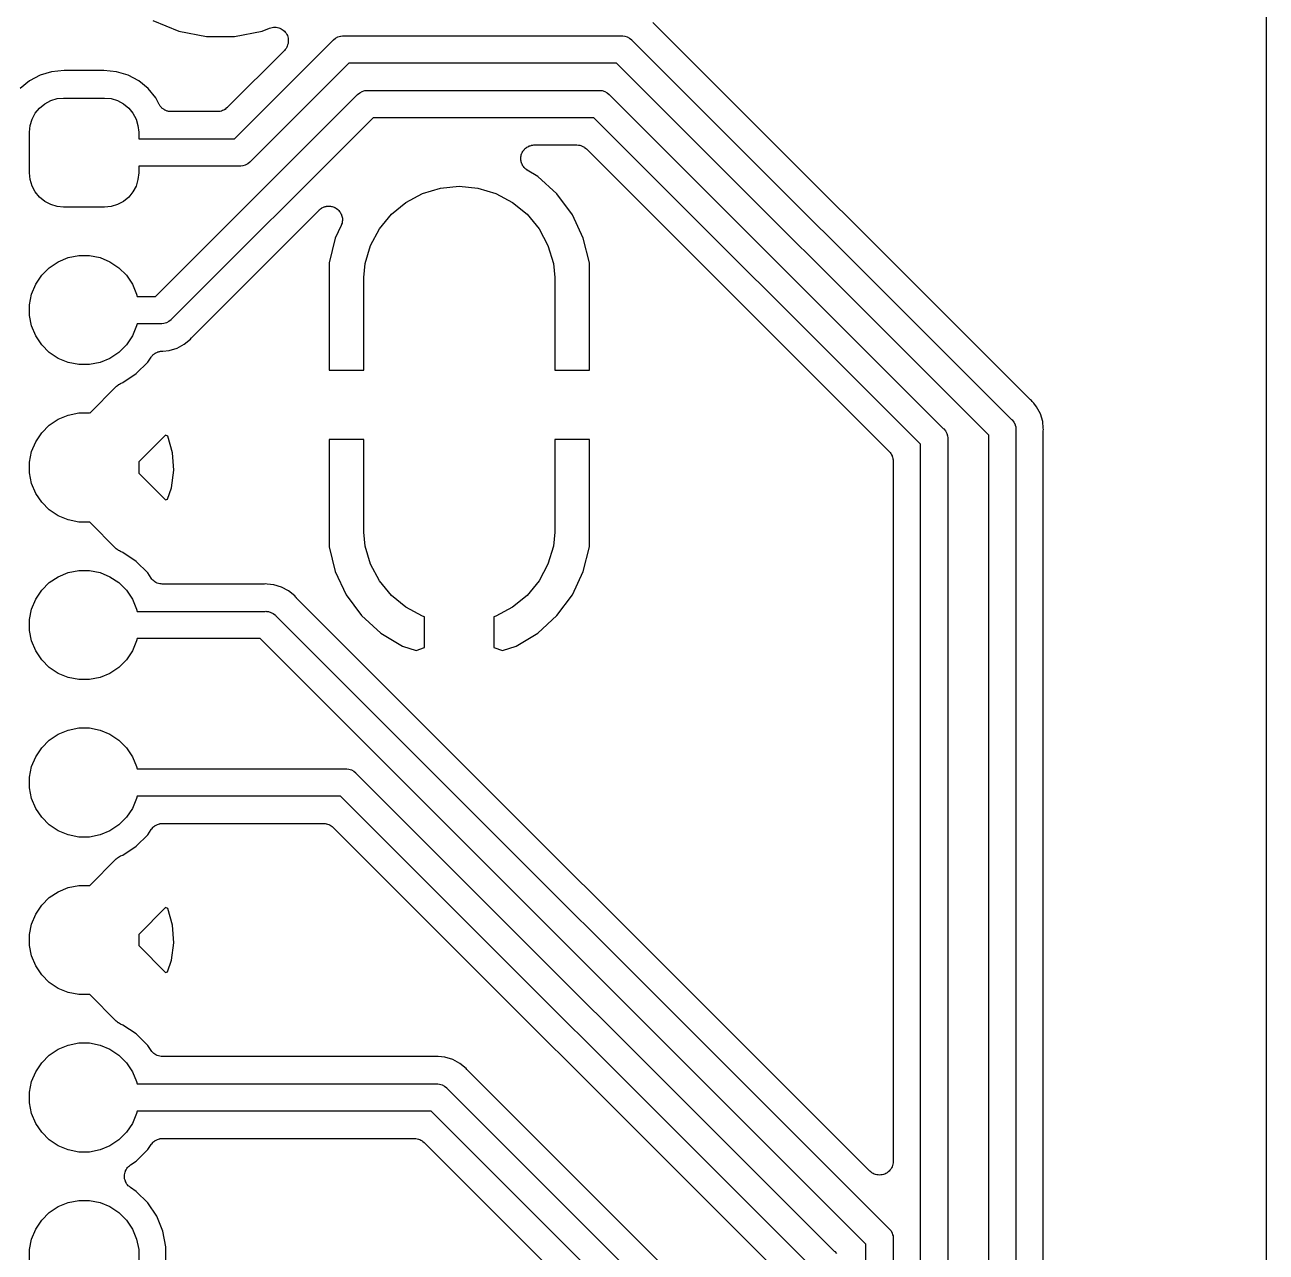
# Model space of a CAD drawing. Extents: x 49 to 143, y -158 to -38.
# Drawn here: x 133.8 to 142.9, y -55.05 to -46.05 of the extents above; entities that cross this region are included whole.
import ezdxf

# ---------------------------------------------------------------- set-up
doc = ezdxf.new("R2010")
doc.units = 0
doc.layers.add('BLACK', color=7, linetype='CONTINUOUS')

msp = doc.modelspace()

# ---------------------------------------------------------------- linework, layer by layer
at = {"layer": 'BLACK', "linetype": 'CONTINUOUS'}
for p, q in [((142.904, -38.2115), (142.904, -147.211)), ((134.742, -46.0205), (134.933, -46.0996)), ((141.168, -48.796), (138.408, -46.0362)), ((134.933, -46.0996), (135.136, -46.14)), ((135.342, -46.14), (135.545, -46.0996)), ((135.545, -46.0996), (135.598, -46.0779)), ((135.598, -46.0779), (135.599, -46.0775)), ((135.599, -46.0774), (135.608, -46.0748)), ((135.599, -46.0775), (135.599, -46.0774)), ((135.599, -46.0774), (135.599, -46.0774)), ((135.599, -46.0775), (135.599, -46.0775)), ((135.608, -46.0748), (135.618, -46.072)), ((135.618, -46.072), (135.628, -46.0711)), ((135.618, -46.072), (135.618, -46.072)), ((135.618, -46.072), (135.618, -46.072)), ((135.628, -46.0711), (135.637, -46.0703)), ((135.637, -46.0703), (135.637, -46.0703)), ((135.637, -46.0703), (135.637, -46.0703)), ((135.637, -46.0703), (135.647, -46.0714)), ((135.647, -46.0714), (135.656, -46.0724)), ((135.656, -46.0724), (135.657, -46.0724)), ((135.657, -46.0724), (135.657, -46.0725)), ((135.657, -46.0725), (135.666, -46.0754)), ((135.666, -46.0754), (135.675, -46.0783)), ((135.675, -46.0783), (135.675, -46.0783)), ((135.675, -46.0783), (135.675, -46.0783)), ((135.675, -46.0783), (135.683, -46.0828)), ((135.683, -46.0828), (135.692, -46.0876)), ((135.692, -46.0876), (135.692, -46.0877)), ((135.692, -46.0877), (135.692, -46.0877)), ((135.692, -46.0877), (135.699, -46.0936)), ((135.699, -46.0936), (135.707, -46.1001)), ((135.707, -46.1001), (135.707, -46.1002)), ((135.707, -46.1002), (135.707, -46.1002)), ((135.707, -46.1002), (135.713, -46.1077)), ((135.713, -46.1077), (135.719, -46.1153)), ((135.719, -46.1153), (135.72, -46.1153)), ((135.72, -46.1153), (135.72, -46.1154)), ((135.72, -46.1154), (135.724, -46.1244)), ((135.724, -46.1244), (135.729, -46.1325)), ((135.729, -46.1325), (135.729, -46.1326)), ((135.729, -46.1326), (135.729, -46.1327)), ((135.729, -46.1327), (135.732, -46.1424)), ((136.122, -46.1355), (136.133, -46.1344)), ((136.133, -46.1344), (136.138, -46.1339)), ((136.133, -46.1344), (136.133, -46.1344)), ((136.138, -46.1339), (136.143, -46.1344)), ((136.143, -46.1344), (138.177, -46.1344)), ((138.177, -46.1344), (138.182, -46.1339)), ((138.182, -46.1339), (138.187, -46.1344)), ((138.187, -46.1344), (138.187, -46.1344)), ((138.187, -46.1344), (138.202, -46.1358)), ((135.136, -46.14), (135.342, -46.14)), ((135.341, -46.89), (136.063, -46.1671)), ((135.724, -46.2173), (135.719, -46.2259)), ((135.728, -46.2089), (135.724, -46.2173)), ((135.731, -46.1996), (135.728, -46.2087)), ((135.728, -46.2087), (135.728, -46.2088)), ((135.728, -46.2088), (135.728, -46.2089)), ((135.734, -46.1902), (135.731, -46.1996)), ((135.732, -46.1424), (135.734, -46.1512)), ((135.734, -46.1512), (135.734, -46.1513)), ((135.734, -46.1513), (135.734, -46.1514)), ((135.734, -46.1514), (135.735, -46.1615)), ((135.735, -46.1809), (135.734, -46.1901)), ((135.734, -46.1901), (135.734, -46.1902)), ((135.734, -46.1902), (135.734, -46.1902)), ((135.735, -46.1615), (135.736, -46.1707)), ((135.736, -46.1708), (135.735, -46.1809)), ((135.736, -46.1707), (135.736, -46.1707)), ((135.736, -46.1707), (135.736, -46.1708)), ((136.063, -46.1671), (136.067, -46.1633)), ((136.067, -46.1633), (136.082, -46.1508)), ((136.082, -46.1508), (136.099, -46.1416)), ((136.099, -46.1416), (136.109, -46.1385)), ((136.109, -46.1385), (136.118, -46.1358)), ((136.118, -46.1358), (136.122, -46.1355)), ((138.202, -46.1358), (138.221, -46.1416)), ((138.221, -46.1416), (138.238, -46.1508)), ((138.238, -46.1508), (138.253, -46.1633)), ((138.253, -46.1633), (138.257, -46.1672)), ((138.257, -46.1672), (141.037, -48.9478)), ((135.707, -46.241), (135.287, -46.6607)), ((135.713, -46.2334), (135.707, -46.241)), ((135.719, -46.2261), (135.713, -46.2334)), ((135.719, -46.2259), (135.719, -46.226)), ((135.719, -46.226), (135.719, -46.2261)), ((134.001, -46.3977), (133.917, -46.4234)), ((134.094, -46.3885), (134.001, -46.3977)), ((134.384, -46.3885), (134.094, -46.3885)), ((134.477, -46.3977), (134.384, -46.3885)), ((134.561, -46.4234), (134.477, -46.3977)), ((136.179, -46.3344), (135.456, -47.0572)), ((138.141, -46.3344), (136.179, -46.3344)), ((140.87, -49.0634), (138.141, -46.3344)), ((133.839, -46.4651), (133.77, -46.5212)), ((133.917, -46.4234), (133.839, -46.4651)), ((134.639, -46.4651), (134.561, -46.4234)), ((134.708, -46.5212), (134.639, -46.4651)), ((134.764, -46.5896), (134.708, -46.5212)), ((134.763, -48.045), (136.241, -46.5672)), ((136.241, -46.5672), (136.244, -46.5633)), ((136.244, -46.5633), (136.259, -46.5509)), ((136.259, -46.5509), (136.277, -46.5416)), ((136.277, -46.5416), (136.29, -46.5376)), ((136.29, -46.5376), (136.296, -46.5358)), ((136.296, -46.5358), (136.298, -46.5356)), ((136.298, -46.5356), (136.31, -46.5344)), ((136.31, -46.5344), (136.315, -46.5339)), ((136.31, -46.5344), (136.31, -46.5344)), ((136.315, -46.5339), (136.32, -46.5344)), ((136.32, -46.5344), (138.012, -46.5344)), ((138.012, -46.5344), (138.017, -46.5339)), ((138.017, -46.5339), (138.022, -46.5344)), ((138.022, -46.5344), (138.022, -46.5344)), ((138.022, -46.5344), (138.036, -46.5358)), ((138.036, -46.5358), (138.055, -46.5416)), ((138.055, -46.5416), (138.073, -46.5509)), ((138.073, -46.5509), (138.088, -46.5633)), ((138.088, -46.5633), (138.091, -46.5672)), ((138.091, -46.5672), (140.537, -49.0135)), ((133.881, -46.7013), (133.912, -46.6633)), ((133.912, -46.6633), (133.95, -46.6322)), ((133.95, -46.6322), (133.994, -46.6091)), ((133.994, -46.6091), (134.041, -46.5948)), ((134.041, -46.5948), (134.089, -46.59)), ((134.089, -46.59), (134.389, -46.59)), ((134.389, -46.59), (134.437, -46.5948)), ((134.437, -46.5948), (134.484, -46.6091)), ((134.484, -46.6091), (134.528, -46.6322)), ((134.528, -46.6322), (134.566, -46.6633)), ((134.566, -46.6633), (134.597, -46.7013)), ((134.789, -46.6371), (134.764, -46.5896)), ((134.792, -46.6408), (134.789, -46.6371)), ((134.794, -46.6448), (134.792, -46.6408)), ((134.797, -46.6489), (134.794, -46.6448)), ((134.8, -46.6534), (134.797, -46.6489)), ((134.803, -46.6565), (134.8, -46.6534)), ((134.806, -46.66), (134.803, -46.6565)), ((134.81, -46.6634), (134.806, -46.66)), ((134.814, -46.6672), (134.81, -46.6634)), ((134.818, -46.6697), (134.814, -46.6672)), ((134.821, -46.6725), (134.818, -46.6697)), ((134.826, -46.6751), (134.821, -46.6725)), ((134.83, -46.6781), (134.826, -46.6751)), ((134.834, -46.6798), (134.83, -46.6781)), ((134.838, -46.6819), (134.834, -46.6798)), ((135.263, -46.6781), (135.254, -46.6825)), ((135.271, -46.6739), (135.263, -46.6781)), ((135.272, -46.6733), (135.271, -46.6735)), ((135.271, -46.6735), (135.271, -46.6739)), ((135.279, -46.6675), (135.272, -46.6733)), ((135.286, -46.6617), (135.279, -46.6675)), ((135.287, -46.661), (135.286, -46.6617)), ((135.287, -46.6607), (135.287, -46.6609)), ((135.287, -46.6609), (135.287, -46.661)), ((135.287, -46.661), (135.287, -46.661)), ((133.844, -46.7915), (133.858, -46.7446)), ((133.858, -46.7446), (133.881, -46.7013)), ((134.597, -46.7013), (134.62, -46.7446)), ((134.62, -46.7446), (134.634, -46.7915)), ((134.843, -46.6835), (134.838, -46.6819)), ((134.848, -46.6856), (134.843, -46.6835)), ((134.852, -46.6865), (134.848, -46.6856)), ((134.857, -46.6878), (134.852, -46.6865)), ((134.862, -46.6884), (134.857, -46.6878)), ((134.867, -46.6895), (134.862, -46.6884)), ((134.872, -46.6895), (134.867, -46.6895)), ((134.876, -46.69), (134.872, -46.6895)), ((134.877, -46.69), (134.876, -46.69)), ((135.216, -46.69), (134.877, -46.69)), ((136.357, -46.7344), (134.879, -48.2122)), ((135.226, -46.6891), (135.216, -46.69)), ((135.235, -46.6883), (135.226, -46.6891)), ((135.236, -46.6881), (135.235, -46.6881)), ((135.235, -46.6881), (135.235, -46.6883)), ((135.245, -46.6854), (135.236, -46.6881)), ((135.253, -46.6828), (135.245, -46.6854)), ((135.254, -46.6826), (135.253, -46.6828)), ((135.254, -46.6825), (135.254, -46.6826)), ((137.975, -46.7344), (136.357, -46.7344)), ((140.37, -49.1291), (137.975, -46.7344)), ((133.839, -46.8404), (133.844, -46.7915)), ((133.839, -47.1396), (133.839, -46.8404)), ((134.634, -46.7915), (134.639, -46.8404)), ((134.639, -46.8404), (134.639, -46.89)), ((134.639, -46.89), (135.341, -46.89)), ((137.481, -46.9536), (137.483, -46.9525)), ((137.483, -46.9525), (137.485, -46.9511)), ((137.485, -46.9511), (137.491, -46.9476)), ((137.491, -46.9476), (137.498, -46.9437)), ((137.498, -46.9437), (137.5, -46.943)), ((137.5, -46.943), (137.502, -46.9419)), ((137.502, -46.9419), (137.509, -46.9398)), ((137.509, -46.9398), (137.516, -46.9373)), ((137.516, -46.9373), (137.518, -46.9369)), ((137.518, -46.9369), (137.521, -46.9363)), ((137.521, -46.9363), (137.528, -46.9356)), ((137.528, -46.9356), (137.536, -46.9345)), ((137.536, -46.9345), (137.538, -46.9346)), ((137.538, -46.9346), (137.54, -46.9344)), ((137.54, -46.9344), (137.851, -46.9344)), ((137.851, -46.9344), (137.851, -46.9344)), ((137.851, -46.9344), (137.851, -46.9344)), ((137.851, -46.9344), (137.852, -46.9344)), ((137.851, -46.9344), (137.851, -46.9344)), ((137.852, -46.9344), (137.862, -46.9354)), ((137.862, -46.9354), (137.871, -46.9364)), ((137.871, -46.9364), (137.871, -46.9365)), ((137.871, -46.9365), (137.872, -46.9366)), ((137.872, -46.9366), (137.881, -46.9394)), ((137.881, -46.9394), (137.889, -46.9421)), ((137.889, -46.9421), (137.89, -46.9423)), ((137.89, -46.9423), (137.89, -46.9425)), ((137.89, -46.9425), (137.899, -46.9469)), ((137.899, -46.9469), (137.907, -46.9513)), ((137.907, -46.9513), (137.907, -46.9516)), ((137.907, -46.9516), (137.908, -46.9519)), ((137.908, -46.9519), (137.915, -46.9578)), ((137.44, -47.0337), (137.441, -47.0262)), ((137.44, -47.0359), (137.44, -47.0337)), ((137.44, -47.0381), (137.44, -47.0359)), ((137.441, -47.0456), (137.44, -47.0381)), ((137.441, -47.0187), (137.442, -47.0165)), ((137.441, -47.0262), (137.441, -47.0187)), ((137.442, -47.0143), (137.444, -47.0071)), ((137.442, -47.0165), (137.442, -47.0143)), ((137.444, -47.0071), (137.446, -46.9998)), ((137.446, -46.9998), (137.447, -46.9978)), ((137.447, -46.9978), (137.448, -46.9956)), ((137.448, -46.9956), (137.451, -46.989)), ((137.451, -46.989), (137.455, -46.9822)), ((137.455, -46.9822), (137.456, -46.9804)), ((137.456, -46.9804), (137.457, -46.9785)), ((137.457, -46.9785), (137.462, -46.9727)), ((137.462, -46.9727), (137.467, -46.9666)), ((137.467, -46.9666), (137.468, -46.9652)), ((137.468, -46.9652), (137.47, -46.9634)), ((137.47, -46.9634), (137.475, -46.9587)), ((137.475, -46.9587), (137.481, -46.9536)), ((137.915, -46.9578), (137.922, -46.9637)), ((137.922, -46.9637), (140.141, -49.1827)), ((135.377, -47.09), (134.639, -47.09)), ((134.639, -47.09), (134.639, -47.1396)), ((135.382, -47.0905), (135.377, -47.09)), ((135.387, -47.09), (135.382, -47.0905)), ((135.402, -47.0886), (135.387, -47.09)), ((135.387, -47.09), (135.387, -47.09)), ((135.42, -47.0828), (135.402, -47.0886)), ((135.438, -47.0735), (135.42, -47.0828)), ((135.453, -47.0611), (135.438, -47.0735)), ((135.456, -47.0572), (135.453, -47.0611)), ((137.442, -47.0531), (137.441, -47.0456)), ((137.442, -47.0553), (137.442, -47.0531)), ((137.443, -47.0575), (137.442, -47.0553)), ((137.445, -47.0646), (137.443, -47.0575)), ((137.447, -47.0719), (137.445, -47.0646)), ((137.448, -47.0738), (137.447, -47.0719)), ((137.449, -47.0759), (137.448, -47.0738)), ((137.453, -47.0825), (137.449, -47.0759)), ((137.456, -47.0892), (137.453, -47.0825)), ((137.458, -47.0909), (137.456, -47.0892)), ((137.459, -47.0928), (137.458, -47.0909)), ((137.464, -47.0985), (137.459, -47.0928)), ((137.469, -47.1044), (137.464, -47.0985)), ((137.47, -47.1058), (137.469, -47.1044)), ((137.472, -47.1075), (137.47, -47.1058)), ((137.478, -47.1121), (137.472, -47.1075)), ((137.484, -47.1169), (137.478, -47.1121)), ((137.485, -47.118), (137.484, -47.1169)), ((137.487, -47.1193), (137.485, -47.118)), ((137.488, -47.1201), (137.487, -47.1193)), ((137.565, -47.1664), (137.488, -47.1201)), ((133.844, -47.1885), (133.839, -47.1396)), ((133.858, -47.2354), (133.844, -47.1885)), ((134.634, -47.1885), (134.62, -47.2354)), ((134.639, -47.1396), (134.634, -47.1885)), ((137.705, -47.2937), (137.565, -47.1664)), ((133.881, -47.2787), (133.858, -47.2354)), ((133.912, -47.3167), (133.881, -47.2787)), ((133.95, -47.3478), (133.912, -47.3167)), ((134.566, -47.3167), (134.528, -47.3478)), ((134.597, -47.2787), (134.566, -47.3167)), ((134.62, -47.2354), (134.597, -47.2787)), ((136.598, -47.3552), (136.72, -47.2902)), ((136.72, -47.2902), (136.852, -47.2501)), ((136.852, -47.2501), (136.989, -47.2366)), ((136.989, -47.2366), (137.126, -47.2501)), ((137.126, -47.2501), (137.258, -47.2902)), ((137.258, -47.2902), (137.38, -47.3552)), ((137.818, -47.4458), (137.705, -47.2937)), ((133.994, -47.3709), (133.95, -47.3478)), ((134.041, -47.3852), (133.994, -47.3709)), ((134.089, -47.39), (134.041, -47.3852)), ((134.389, -47.39), (134.089, -47.39)), ((134.437, -47.3852), (134.389, -47.39)), ((134.484, -47.3709), (134.437, -47.3852)), ((134.528, -47.3478), (134.484, -47.3709)), ((135.965, -47.4097), (135.966, -47.408)), ((135.966, -47.408), (135.972, -47.4036)), ((135.972, -47.4036), (135.978, -47.3989)), ((135.978, -47.3989), (135.98, -47.3979)), ((135.98, -47.3979), (135.982, -47.3965)), ((135.982, -47.3965), (135.989, -47.3934)), ((135.989, -47.3934), (135.995, -47.3899)), ((135.995, -47.3899), (135.998, -47.3893)), ((135.998, -47.3893), (136, -47.3884)), ((136, -47.3884), (136.007, -47.3866)), ((136.007, -47.3866), (136.014, -47.3845)), ((136.014, -47.3845), (136.016, -47.3843)), ((136.016, -47.3843), (136.019, -47.3838)), ((136.019, -47.3838), (136.026, -47.3834)), ((136.026, -47.3834), (136.034, -47.3828)), ((136.034, -47.3828), (136.036, -47.383)), ((136.036, -47.383), (136.038, -47.3829)), ((136.038, -47.3829), (136.046, -47.3841)), ((136.046, -47.3841), (136.053, -47.3849)), ((136.053, -47.3849), (136.055, -47.3856)), ((136.055, -47.3856), (136.057, -47.3859)), ((136.057, -47.3859), (136.064, -47.3885)), ((136.064, -47.3885), (136.072, -47.3907)), ((136.072, -47.3907), (136.074, -47.3918)), ((136.074, -47.3918), (136.076, -47.3926)), ((136.076, -47.3926), (136.082, -47.3965)), ((136.082, -47.3965), (136.089, -47.4001)), ((136.089, -47.4001), (136.091, -47.4015)), ((136.091, -47.4015), (136.092, -47.4027)), ((136.092, -47.4027), (136.098, -47.4078)), ((136.098, -47.4078), (136.104, -47.4126)), ((136.492, -47.4426), (136.598, -47.3552)), ((137.38, -47.3552), (137.486, -47.4426)), ((135.031, -48.3432), (135.962, -47.4121)), ((135.962, -47.4121), (135.963, -47.4111)), ((135.963, -47.4111), (135.965, -47.4097)), ((136.104, -47.4126), (136.105, -47.4143)), ((136.105, -47.4143), (136.107, -47.4159)), ((136.107, -47.4159), (136.111, -47.4219)), ((136.111, -47.4219), (136.116, -47.4277)), ((136.116, -47.4277), (136.117, -47.4297)), ((136.117, -47.4297), (136.118, -47.4316)), ((136.118, -47.4316), (136.122, -47.4383)), ((136.122, -47.4383), (136.125, -47.445)), ((136.125, -47.445), (136.126, -47.4472)), ((136.126, -47.4472), (136.127, -47.4492)), ((136.127, -47.4492), (136.129, -47.4565)), ((136.129, -47.4565), (136.131, -47.4637)), ((136.131, -47.4637), (136.131, -47.466)), ((136.131, -47.466), (136.132, -47.4682)), ((136.132, -47.4877), (136.131, -47.4951)), ((136.131, -47.4951), (136.131, -47.5026)), ((136.132, -47.4682), (136.132, -47.4757)), ((136.132, -47.4757), (136.133, -47.4831)), ((136.133, -47.4831), (136.132, -47.4854)), ((136.132, -47.4854), (136.132, -47.4877)), ((136.404, -47.5492), (136.492, -47.4426)), ((137.486, -47.4426), (137.574, -47.5492)), ((137.898, -47.617), (137.818, -47.4458)), ((136.123, -47.5253), (136.08, -47.617)), ((136.124, -47.5232), (136.123, -47.5253)), ((136.125, -47.5212), (136.124, -47.5232)), ((136.127, -47.514), (136.125, -47.5212)), ((136.13, -47.507), (136.127, -47.514)), ((136.131, -47.5026), (136.13, -47.5047)), ((136.13, -47.5047), (136.13, -47.507)), ((136.339, -47.6708), (136.404, -47.5492)), ((137.574, -47.5492), (137.639, -47.6708)), ((136.08, -47.617), (136.035, -47.7982)), ((136.299, -47.8028), (136.339, -47.6708)), ((137.639, -47.6708), (137.679, -47.8028)), ((137.943, -47.7982), (137.898, -47.617)), ((134.05, -47.7905), (134.122, -47.7604)), ((134.122, -47.7604), (134.2, -47.745)), ((134.2, -47.745), (134.278, -47.745)), ((134.278, -47.745), (134.356, -47.7604)), ((134.356, -47.7604), (134.428, -47.7905)), ((133.928, -47.89), (133.984, -47.8343)), ((133.984, -47.8343), (134.05, -47.7905)), ((134.428, -47.7905), (134.494, -47.8343)), ((134.494, -47.8343), (134.55, -47.89)), ((136.035, -47.7982), (136.035, -48.586)), ((136.289, -47.9056), (136.299, -47.8028)), ((137.679, -47.8028), (137.689, -47.9056)), ((137.943, -48.586), (137.943, -47.7982)), ((133.885, -47.9555), (133.928, -47.89)), ((134.55, -47.89), (134.593, -47.9555)), ((136.289, -48.586), (136.289, -47.9056)), ((137.689, -47.9056), (137.689, -48.586)), ((133.839, -48.1056), (133.854, -48.0283)), ((133.854, -48.0283), (133.885, -47.9555)), ((134.593, -47.9555), (134.624, -48.0283)), ((134.624, -48.0283), (134.627, -48.045)), ((134.627, -48.045), (134.763, -48.045)), ((133.839, -48.1844), (133.839, -48.1056)), ((133.854, -48.2617), (133.839, -48.1844)), ((134.876, -48.2161), (134.861, -48.2285)), ((134.879, -48.2122), (134.876, -48.2161)), ((133.885, -48.3345), (133.854, -48.2617)), ((134.624, -48.2617), (134.593, -48.3345)), ((134.627, -48.245), (134.624, -48.2617)), ((134.8, -48.245), (134.627, -48.245)), ((134.805, -48.2455), (134.8, -48.245)), ((134.81, -48.245), (134.805, -48.2455)), ((134.824, -48.2436), (134.81, -48.245)), ((134.81, -48.245), (134.81, -48.245)), ((134.843, -48.2378), (134.824, -48.2436)), ((134.861, -48.2285), (134.843, -48.2378)), ((133.928, -48.4), (133.885, -48.3345)), ((133.984, -48.4557), (133.928, -48.4)), ((134.55, -48.4), (134.494, -48.4557)), ((134.593, -48.3345), (134.55, -48.4)), ((134.92, -48.4235), (134.972, -48.3956)), ((134.972, -48.3956), (135.018, -48.3582)), ((135.018, -48.3582), (135.024, -48.3505)), ((135.024, -48.3505), (135.025, -48.3494)), ((135.025, -48.3494), (135.028, -48.3465)), ((135.028, -48.3465), (135.031, -48.3432)), ((134.05, -48.4995), (133.984, -48.4557)), ((134.122, -48.5296), (134.05, -48.4995)), ((134.428, -48.4995), (134.356, -48.5296)), ((134.494, -48.4557), (134.428, -48.4995)), ((134.705, -48.5275), (134.73, -48.4906)), ((134.73, -48.4894), (134.733, -48.4861)), ((134.73, -48.4906), (134.73, -48.4894)), ((134.733, -48.4861), (134.736, -48.4824)), ((134.736, -48.4824), (134.74, -48.4786)), ((134.74, -48.4786), (134.743, -48.4745)), ((134.743, -48.4745), (134.747, -48.4718)), ((134.747, -48.4718), (134.75, -48.4687)), ((134.75, -48.4687), (134.754, -48.4657)), ((134.754, -48.4657), (134.758, -48.4623)), ((134.758, -48.4623), (134.762, -48.4603)), ((134.762, -48.4603), (134.766, -48.4579)), ((134.766, -48.4579), (134.771, -48.4558)), ((134.771, -48.4558), (134.776, -48.4533)), ((134.776, -48.4533), (134.78, -48.4521)), ((134.78, -48.4521), (134.784, -48.4504)), ((134.784, -48.4504), (134.789, -48.4494)), ((134.789, -48.4494), (134.794, -48.4479)), ((134.794, -48.4479), (134.799, -48.4475)), ((134.799, -48.4475), (134.803, -48.4466)), ((134.803, -48.4466), (134.815, -48.4455)), ((134.815, -48.4455), (134.863, -48.4407)), ((134.815, -48.4455), (134.815, -48.4455)), ((134.863, -48.4407), (134.92, -48.4235)), ((134.2, -48.545), (134.122, -48.5296)), ((134.278, -48.545), (134.2, -48.545)), ((134.356, -48.5296), (134.278, -48.545)), ((134.621, -48.6111), (134.705, -48.5275)), ((136.035, -48.586), (136.289, -48.586)), ((137.689, -48.586), (137.943, -48.586)), ((134.507, -48.6833), (134.523, -48.6767)), ((134.523, -48.6767), (134.621, -48.6111)), ((134.28, -48.9002), (134.475, -48.705)), ((134.475, -48.7049), (134.476, -48.704)), ((134.475, -48.705), (134.475, -48.7049)), ((134.475, -48.7049), (134.475, -48.7049)), ((134.475, -48.7049), (134.475, -48.7049)), ((134.476, -48.704), (134.483, -48.6984)), ((134.483, -48.6984), (134.49, -48.6925)), ((134.49, -48.6925), (134.491, -48.6922)), ((134.491, -48.6919), (134.499, -48.6876)), ((134.491, -48.6922), (134.491, -48.6919)), ((134.499, -48.6876), (134.507, -48.6833)), ((141.171, -48.7987), (141.168, -48.796)), ((141.174, -48.8017), (141.171, -48.7987)), ((141.176, -48.8026), (141.174, -48.8017)), ((141.183, -48.8088), (141.176, -48.8026)), ((141.189, -48.8165), (141.183, -48.8088)), ((141.2, -48.8288), (141.189, -48.8165)), ((141.189, -48.8165), (141.189, -48.8165)), ((141.221, -48.8545), (141.2, -48.8288)), ((141.2, -48.8288), (141.2, -48.8288)), ((141.249, -48.9066), (141.221, -48.8545)), ((133.984, -48.9893), (134.05, -48.9455)), ((134.05, -48.9455), (134.122, -48.9154)), ((134.122, -48.9154), (134.2, -48.9)), ((134.2, -48.9), (134.278, -48.9)), ((134.278, -48.9), (134.28, -48.9002)), ((141.037, -48.9478), (141.041, -48.9509)), ((141.041, -48.9509), (141.054, -48.9662)), ((141.266, -48.9632), (141.249, -48.9066)), ((133.885, -49.1105), (133.928, -49.045)), ((133.928, -49.045), (133.984, -48.9893)), ((140.537, -49.0135), (140.541, -49.0166)), ((140.541, -49.0166), (140.554, -49.0319)), ((140.554, -49.0319), (140.561, -49.0451)), ((140.561, -49.0451), (140.563, -49.0492)), ((141.054, -48.9662), (141.063, -48.9835)), ((141.063, -48.9835), (141.065, -48.9893)), ((141.065, -48.9893), (141.069, -49.0024)), ((141.069, -49.0024), (141.069, -49.0041)), ((141.069, -49.0041), (141.07, -49.0171)), ((141.07, -49.0171), (141.07, -49.0171)), ((141.07, -49.0171), (141.07, -49.022)), ((141.07, -49.022), (141.07, -49.0269)), ((141.07, -49.0269), (141.07, -116.438)), ((141.27, -49.0122), (141.266, -48.9632)), ((141.271, -49.022), (141.27, -49.0122)), ((141.27, -49.0122), (141.27, -49.0122)), ((141.27, -49.0318), (141.271, -49.022)), ((141.27, -49.036), (141.27, -49.0318)), ((141.27, -49.0402), (141.27, -49.036)), ((141.27, -49.0416), (141.27, -49.0402)), ((141.27, -116.31), (141.27, -49.0416)), ((133.854, -49.1833), (133.885, -49.1105)), ((134.835, -49.0627), (134.639, -49.2594)), ((134.854, -49.0689), (134.835, -49.0627)), ((134.887, -49.1918), (134.854, -49.0689)), ((136.035, -49.094), (136.035, -49.8818)), ((136.289, -49.094), (136.035, -49.094)), ((136.289, -49.7744), (136.289, -49.094)), ((137.689, -49.094), (137.689, -49.7744)), ((137.943, -49.094), (137.689, -49.094)), ((137.943, -49.8818), (137.943, -49.094)), ((140.37, -118.494), (140.37, -49.1291)), ((140.563, -49.0492), (140.568, -49.0677)), ((140.568, -49.0677), (140.569, -49.0681)), ((140.569, -49.0681), (140.57, -49.0828)), ((140.57, -49.0828), (140.57, -49.0828)), ((140.57, -49.0828), (140.57, -49.0877)), ((140.57, -49.0877), (140.57, -49.0926)), ((140.57, -49.0926), (140.57, -118.458)), ((140.87, -116.438), (140.87, -49.0634)), ((133.839, -49.2606), (133.854, -49.1833)), ((134.896, -49.3203), (134.887, -49.1918)), ((140.141, -49.1827), (140.141, -49.1829)), ((140.141, -49.1829), (140.141, -49.1829)), ((140.141, -49.1829), (140.141, -49.1829)), ((140.141, -49.1829), (140.142, -49.1837)), ((140.142, -49.1837), (140.147, -49.1909)), ((140.147, -49.1909), (140.153, -49.198)), ((140.153, -49.198), (140.154, -49.1985)), ((140.154, -49.1985), (140.154, -49.1989)), ((140.154, -49.1989), (140.158, -49.2071)), ((140.158, -49.2071), (140.162, -49.2153)), ((140.162, -49.2153), (140.163, -49.2158)), ((140.163, -49.2158), (140.163, -49.2162)), ((140.163, -49.2162), (140.165, -49.2251)), ((140.165, -49.2251), (140.168, -49.234)), ((133.839, -49.3394), (133.839, -49.2606)), ((134.639, -49.2594), (134.639, -49.2606)), ((134.639, -49.2606), (134.639, -49.3394)), ((140.168, -49.234), (140.168, -49.2345)), ((140.168, -49.2345), (140.168, -49.235)), ((140.168, -49.235), (140.169, -49.2441)), ((140.169, -49.2441), (140.17, -49.2534)), ((140.17, -49.2534), (140.17, -54.3889)), ((133.854, -49.4167), (133.839, -49.3394)), ((134.639, -49.3394), (134.639, -49.3406)), ((134.639, -49.3406), (134.835, -49.5373)), ((134.879, -49.4481), (134.896, -49.3203)), ((133.885, -49.4895), (133.854, -49.4167)), ((133.928, -49.555), (133.885, -49.4895)), ((134.851, -49.5322), (134.879, -49.4481)), ((133.984, -49.6107), (133.928, -49.555)), ((134.835, -49.5373), (134.851, -49.5322)), ((134.05, -49.6545), (133.984, -49.6107)), ((134.122, -49.6846), (134.05, -49.6545)), ((134.2, -49.7), (134.122, -49.6846)), ((134.278, -49.7), (134.2, -49.7)), ((134.28, -49.6998), (134.278, -49.7)), ((134.475, -49.895), (134.28, -49.6998)), ((136.299, -49.8772), (136.289, -49.7744)), ((137.689, -49.7744), (137.679, -49.8772)), ((134.482, -49.9008), (134.475, -49.895)), ((134.489, -49.9067), (134.482, -49.9008)), ((134.489, -49.907), (134.489, -49.9067)), ((134.49, -49.9074), (134.489, -49.907)), ((134.498, -49.9117), (134.49, -49.9074)), ((134.506, -49.9161), (134.498, -49.9117)), ((134.507, -49.9166), (134.506, -49.9161)), ((134.507, -49.9167), (134.507, -49.9166)), ((134.507, -49.9166), (134.507, -49.9166)), ((134.507, -49.9166), (134.507, -49.9166)), ((134.523, -49.9233), (134.507, -49.9167)), ((134.621, -49.9889), (134.523, -49.9233)), ((136.035, -49.8818), (136.08, -50.063)), ((136.339, -50.0092), (136.299, -49.8772)), ((137.679, -49.8772), (137.639, -50.0092)), ((137.898, -50.063), (137.943, -49.8818)), ((134.705, -50.0725), (134.621, -49.9889)), ((136.404, -50.1308), (136.339, -50.0092)), ((137.639, -50.0092), (137.574, -50.1308)), ((133.984, -50.1443), (134.05, -50.1005)), ((134.05, -50.1005), (134.122, -50.0704)), ((134.122, -50.0704), (134.2, -50.055)), ((134.2, -50.055), (134.278, -50.055)), ((134.278, -50.055), (134.356, -50.0704)), ((134.356, -50.0704), (134.428, -50.1005)), ((134.428, -50.1005), (134.494, -50.1443)), ((134.73, -50.1106), (134.705, -50.0725)), ((134.736, -50.1178), (134.73, -50.1106)), ((134.742, -50.125), (134.736, -50.1178)), ((134.743, -50.1253), (134.742, -50.125)), ((134.743, -50.1256), (134.743, -50.1253)), ((134.75, -50.1316), (134.743, -50.1256)), ((134.757, -50.1375), (134.75, -50.1316)), ((134.758, -50.1377), (134.757, -50.1375)), ((134.758, -50.138), (134.758, -50.1377)), ((134.766, -50.1424), (134.758, -50.138)), ((136.08, -50.063), (136.16, -50.2342)), ((136.492, -50.2374), (136.404, -50.1308)), ((137.574, -50.1308), (137.486, -50.2374)), ((137.818, -50.2342), (137.898, -50.063)), ((133.885, -50.2655), (133.928, -50.2)), ((133.928, -50.2), (133.984, -50.1443)), ((134.494, -50.1443), (134.55, -50.2)), ((134.55, -50.2), (134.593, -50.2655)), ((134.774, -50.1469), (134.766, -50.1424)), ((134.775, -50.1471), (134.774, -50.1469)), ((134.775, -50.1473), (134.775, -50.1471)), ((134.784, -50.15), (134.775, -50.1473)), ((134.793, -50.1528), (134.784, -50.15)), ((134.793, -50.1529), (134.793, -50.1528)), ((134.794, -50.153), (134.793, -50.1529)), ((134.803, -50.1539), (134.794, -50.153)), ((134.812, -50.155), (134.803, -50.1539)), ((134.813, -50.155), (134.812, -50.155)), ((134.814, -50.155), (134.813, -50.155)), ((134.813, -50.155), (134.813, -50.155)), ((134.813, -50.155), (134.813, -50.155)), ((135.551, -50.155), (134.814, -50.155)), ((135.555, -50.1546), (135.551, -50.155)), ((135.559, -50.1546), (135.555, -50.1546)), ((135.561, -50.1545), (135.559, -50.1546)), ((135.57, -50.1535), (135.561, -50.1545)), ((135.58, -50.1545), (135.57, -50.1535)), ((135.629, -50.1593), (135.58, -50.1545)), ((135.58, -50.1545), (135.58, -50.1545)), ((135.686, -50.1765), (135.629, -50.1593)), ((135.738, -50.2044), (135.686, -50.1765)), ((135.784, -50.2418), (135.738, -50.2044)), ((133.854, -50.3383), (133.885, -50.2655)), ((134.593, -50.2655), (134.624, -50.3383)), ((135.79, -50.2495), (135.784, -50.2418)), ((135.793, -50.2525), (135.79, -50.2495)), ((135.795, -50.2558), (135.793, -50.2525)), ((135.796, -50.2568), (135.795, -50.2558)), ((139.999, -54.4596), (135.796, -50.2568)), ((136.16, -50.2342), (136.273, -50.3863)), ((136.598, -50.3248), (136.492, -50.2374)), ((137.486, -50.2374), (137.38, -50.3248)), ((137.705, -50.3863), (137.818, -50.2342)), ((133.839, -50.4156), (133.854, -50.3383)), ((134.624, -50.3383), (134.627, -50.355)), ((134.627, -50.355), (135.566, -50.355)), ((135.566, -50.355), (135.57, -50.3545)), ((135.57, -50.3545), (135.575, -50.355)), ((135.575, -50.355), (135.575, -50.355)), ((135.575, -50.355), (135.59, -50.3564)), ((135.59, -50.3564), (135.609, -50.3622)), ((135.609, -50.3622), (135.626, -50.3715)), ((135.626, -50.3715), (135.641, -50.3839)), ((135.641, -50.3839), (135.645, -50.3878)), ((135.645, -50.3878), (140.137, -54.8804)), ((136.273, -50.3863), (136.413, -50.5136)), ((136.72, -50.3898), (136.598, -50.3248)), ((136.735, -50.3944), (136.72, -50.3898)), ((136.735, -50.6206), (136.735, -50.3944)), ((137.258, -50.3898), (137.243, -50.3944)), ((137.243, -50.3944), (137.243, -50.6206)), ((137.38, -50.3248), (137.258, -50.3898)), ((137.565, -50.5136), (137.705, -50.3863)), ((133.839, -50.4944), (133.839, -50.4156)), ((133.854, -50.5717), (133.839, -50.4944)), ((133.885, -50.6445), (133.854, -50.5717)), ((134.624, -50.5717), (134.593, -50.6445)), ((134.627, -50.555), (134.624, -50.5717)), ((135.529, -50.555), (134.627, -50.555)), ((139.97, -54.996), (135.529, -50.555)), ((136.413, -50.5136), (136.573, -50.61)), ((137.405, -50.61), (137.565, -50.5136)), ((133.928, -50.71), (133.885, -50.6445)), ((134.593, -50.6445), (134.55, -50.71)), ((136.573, -50.61), (136.673, -50.6409)), ((136.673, -50.6409), (136.735, -50.6206)), ((137.243, -50.6206), (137.305, -50.6409)), ((137.305, -50.6409), (137.405, -50.61)), ((133.984, -50.7657), (133.928, -50.71)), ((134.05, -50.8095), (133.984, -50.7657)), ((134.494, -50.7657), (134.428, -50.8095)), ((134.55, -50.71), (134.494, -50.7657)), ((134.122, -50.8396), (134.05, -50.8095)), ((134.2, -50.855), (134.122, -50.8396)), ((134.278, -50.855), (134.2, -50.855)), ((134.356, -50.8396), (134.278, -50.855)), ((134.428, -50.8095), (134.356, -50.8396)), ((134.05, -51.2555), (134.122, -51.2254)), ((134.122, -51.2254), (134.2, -51.21)), ((134.2, -51.21), (134.278, -51.21)), ((134.278, -51.21), (134.356, -51.2254)), ((134.356, -51.2254), (134.428, -51.2555)), ((133.928, -51.355), (133.984, -51.2993)), ((133.984, -51.2993), (134.05, -51.2555)), ((134.428, -51.2555), (134.494, -51.2993)), ((134.494, -51.2993), (134.55, -51.355)), ((133.885, -51.4205), (133.928, -51.355)), ((134.55, -51.355), (134.593, -51.4205)), ((133.839, -51.5706), (133.854, -51.4933)), ((133.854, -51.4933), (133.885, -51.4205)), ((134.593, -51.4205), (134.624, -51.4933)), ((134.624, -51.4933), (134.627, -51.51)), ((133.839, -51.6494), (133.839, -51.5706)), ((134.627, -51.51), (136.155, -51.51)), ((136.155, -51.51), (136.16, -51.5095)), ((136.16, -51.5095), (136.165, -51.51)), ((136.165, -51.51), (136.165, -51.51)), ((136.165, -51.51), (136.179, -51.5114)), ((136.179, -51.5114), (136.198, -51.5172)), ((136.198, -51.5172), (136.216, -51.5265)), ((136.216, -51.5265), (136.231, -51.5389)), ((136.231, -51.5389), (136.234, -51.5428)), ((136.234, -51.5428), (139.737, -55.0461)), ((133.854, -51.7267), (133.839, -51.6494)), ((133.885, -51.7995), (133.854, -51.7267)), ((134.624, -51.7267), (134.593, -51.7995)), ((134.627, -51.71), (134.624, -51.7267)), ((136.118, -51.71), (134.627, -51.71)), ((139.57, -55.1617), (136.118, -51.71)), ((133.928, -51.865), (133.885, -51.7995)), ((133.984, -51.9207), (133.928, -51.865)), ((134.55, -51.865), (134.494, -51.9207)), ((134.593, -51.7995), (134.55, -51.865)), ((134.05, -51.9645), (133.984, -51.9207)), ((134.494, -51.9207), (134.428, -51.9645)), ((134.705, -51.9925), (134.73, -51.9544)), ((134.73, -51.9544), (134.731, -51.9541)), ((134.731, -51.9533), (134.737, -51.9462)), ((134.731, -51.9541), (134.731, -51.9533)), ((134.731, -51.9541), (134.731, -51.9541)), ((134.731, -51.9541), (134.731, -51.9541)), ((134.737, -51.9462), (134.743, -51.939)), ((134.743, -51.939), (134.744, -51.9387)), ((134.744, -51.9384), (134.751, -51.9325)), ((134.744, -51.9387), (134.744, -51.9384)), ((134.751, -51.9325), (134.758, -51.9267)), ((134.758, -51.9267), (134.759, -51.9265)), ((134.759, -51.9262), (134.767, -51.9219)), ((134.759, -51.9265), (134.759, -51.9262)), ((134.767, -51.9219), (134.776, -51.9175)), ((134.776, -51.9172), (134.785, -51.9146)), ((134.776, -51.9174), (134.776, -51.9172)), ((134.776, -51.9175), (134.776, -51.9174)), ((134.785, -51.9146), (134.794, -51.9119)), ((134.794, -51.9119), (134.795, -51.9119)), ((134.795, -51.9117), (134.804, -51.9109)), ((134.795, -51.9119), (134.795, -51.9117)), ((134.804, -51.9109), (134.814, -51.91)), ((134.814, -51.91), (135.994, -51.91)), ((135.994, -51.91), (135.994, -51.91)), ((135.994, -51.91), (135.994, -51.91)), ((135.994, -51.91), (135.995, -51.91)), ((135.994, -51.91), (135.994, -51.91)), ((135.995, -51.91), (136.005, -51.911)), ((136.005, -51.911), (136.014, -51.912)), ((136.014, -51.912), (136.014, -51.9121)), ((136.014, -51.9121), (136.015, -51.9122)), ((136.015, -51.9122), (136.024, -51.915)), ((136.024, -51.915), (136.032, -51.9177)), ((136.032, -51.9177), (136.033, -51.9179)), ((136.033, -51.9179), (136.033, -51.9181)), ((136.033, -51.9181), (136.042, -51.9225)), ((136.042, -51.9225), (136.05, -51.9269)), ((136.05, -51.9269), (136.05, -51.9272)), ((136.05, -51.9272), (136.051, -51.9275)), ((136.051, -51.9275), (136.058, -51.9334)), ((136.058, -51.9334), (136.065, -51.9393)), ((136.065, -51.9393), (139.341, -55.2153)), ((134.122, -51.9946), (134.05, -51.9645)), ((134.2, -52.01), (134.122, -51.9946)), ((134.278, -52.01), (134.2, -52.01)), ((134.356, -51.9946), (134.278, -52.01)), ((134.428, -51.9645), (134.356, -51.9946)), ((134.621, -52.0761), (134.705, -51.9925)), ((134.523, -52.1417), (134.621, -52.0761)), ((134.28, -52.3652), (134.475, -52.17)), ((134.475, -52.1699), (134.476, -52.169)), ((134.475, -52.17), (134.475, -52.1699)), ((134.475, -52.1699), (134.475, -52.1699)), ((134.475, -52.1699), (134.475, -52.1699)), ((134.476, -52.169), (134.483, -52.1634)), ((134.483, -52.1634), (134.49, -52.1575)), ((134.49, -52.1575), (134.491, -52.1572)), ((134.491, -52.1569), (134.499, -52.1526)), ((134.491, -52.1572), (134.491, -52.1569)), ((134.499, -52.1526), (134.507, -52.1483)), ((134.507, -52.1483), (134.523, -52.1417)), ((133.984, -52.4543), (134.05, -52.4105)), ((134.05, -52.4105), (134.122, -52.3804)), ((134.122, -52.3804), (134.2, -52.365)), ((134.2, -52.365), (134.278, -52.365)), ((134.278, -52.365), (134.28, -52.3652)), ((133.928, -52.51), (133.984, -52.4543)), ((133.854, -52.6483), (133.885, -52.5755)), ((133.885, -52.5755), (133.928, -52.51)), ((134.835, -52.5277), (134.639, -52.7244)), ((134.854, -52.5339), (134.835, -52.5277)), ((134.887, -52.6568), (134.854, -52.5339)), ((133.839, -52.7256), (133.854, -52.6483)), ((134.896, -52.7853), (134.887, -52.6568)), ((133.839, -52.8044), (133.839, -52.7256)), ((134.639, -52.7244), (134.639, -52.7256)), ((134.639, -52.7256), (134.639, -52.8044)), ((133.854, -52.8817), (133.839, -52.8044)), ((134.639, -52.8044), (134.639, -52.8056)), ((134.639, -52.8056), (134.835, -53.0023)), ((134.879, -52.9131), (134.896, -52.7853)), ((133.885, -52.9545), (133.854, -52.8817)), ((133.928, -53.02), (133.885, -52.9545)), ((134.851, -52.9972), (134.879, -52.9131)), ((133.984, -53.0757), (133.928, -53.02)), ((134.835, -53.0023), (134.851, -52.9972)), ((134.05, -53.1195), (133.984, -53.0757)), ((134.122, -53.1496), (134.05, -53.1195)), ((134.2, -53.165), (134.122, -53.1496)), ((134.278, -53.165), (134.2, -53.165)), ((134.28, -53.1648), (134.278, -53.165)), ((134.475, -53.36), (134.28, -53.1648)), ((134.482, -53.3658), (134.475, -53.36)), ((134.489, -53.3717), (134.482, -53.3658)), ((134.489, -53.372), (134.489, -53.3717)), ((134.49, -53.3724), (134.489, -53.372)), ((134.498, -53.3767), (134.49, -53.3724)), ((134.506, -53.3811), (134.498, -53.3767)), ((134.507, -53.3816), (134.506, -53.3811)), ((134.507, -53.3817), (134.507, -53.3816)), ((134.507, -53.3816), (134.507, -53.3816)), ((134.507, -53.3816), (134.507, -53.3816)), ((134.523, -53.3883), (134.507, -53.3817)), ((134.621, -53.4539), (134.523, -53.3883)), ((134.705, -53.5375), (134.621, -53.4539)), ((133.984, -53.6093), (134.05, -53.5655)), ((134.05, -53.5655), (134.122, -53.5354)), ((134.122, -53.5354), (134.2, -53.52)), ((134.2, -53.52), (134.278, -53.52)), ((134.278, -53.52), (134.356, -53.5354)), ((134.356, -53.5354), (134.428, -53.5655)), ((134.428, -53.5655), (134.494, -53.6093)), ((134.73, -53.5756), (134.705, -53.5375)), ((134.736, -53.5828), (134.73, -53.5756)), ((134.742, -53.59), (134.736, -53.5828)), ((134.743, -53.5903), (134.742, -53.59)), ((134.743, -53.5906), (134.743, -53.5903)), ((134.75, -53.5966), (134.743, -53.5906)), ((133.885, -53.7305), (133.928, -53.665)), ((133.928, -53.665), (133.984, -53.6093)), ((134.494, -53.6093), (134.55, -53.665)), ((134.55, -53.665), (134.593, -53.7305)), ((134.757, -53.6025), (134.75, -53.5966)), ((134.758, -53.6027), (134.757, -53.6025)), ((134.758, -53.603), (134.758, -53.6027)), ((134.766, -53.6074), (134.758, -53.603)), ((134.774, -53.6119), (134.766, -53.6074)), ((134.775, -53.6121), (134.774, -53.6119)), ((134.775, -53.6123), (134.775, -53.6121)), ((134.784, -53.615), (134.775, -53.6123)), ((134.793, -53.6178), (134.784, -53.615)), ((134.793, -53.6179), (134.793, -53.6178)), ((134.794, -53.618), (134.793, -53.6179)), ((134.803, -53.6189), (134.794, -53.618)), ((134.812, -53.62), (134.803, -53.6189)), ((134.813, -53.62), (134.812, -53.62)), ((134.814, -53.62), (134.813, -53.62)), ((134.813, -53.62), (134.813, -53.62)), ((134.813, -53.62), (134.813, -53.62)), ((136.806, -53.62), (134.814, -53.62)), ((136.81, -53.6196), (136.806, -53.62)), ((136.814, -53.6196), (136.81, -53.6196)), ((136.816, -53.6195), (136.814, -53.6196)), ((136.826, -53.6185), (136.816, -53.6195)), ((136.835, -53.6195), (136.826, -53.6185)), ((136.884, -53.6243), (136.835, -53.6195)), ((136.835, -53.6195), (136.835, -53.6195)), ((136.941, -53.6415), (136.884, -53.6243)), ((136.993, -53.6694), (136.941, -53.6415)), ((137.039, -53.7068), (136.993, -53.6694)), ((133.854, -53.8033), (133.885, -53.7305)), ((134.593, -53.7305), (134.624, -53.8033)), ((137.045, -53.7145), (137.039, -53.7068)), ((137.048, -53.7175), (137.045, -53.7145)), ((137.051, -53.7208), (137.048, -53.7175)), ((137.052, -53.7218), (137.051, -53.7208)), ((139.199, -55.8694), (137.052, -53.7218)), ((133.839, -53.8806), (133.854, -53.8033)), ((134.624, -53.8033), (134.627, -53.82)), ((134.627, -53.82), (136.821, -53.82)), ((136.821, -53.82), (136.826, -53.8195)), ((136.826, -53.8195), (136.83, -53.82)), ((136.83, -53.82), (136.831, -53.82)), ((136.831, -53.82), (136.845, -53.8214)), ((136.845, -53.8214), (136.864, -53.8272)), ((136.864, -53.8272), (136.881, -53.8365)), ((136.881, -53.8365), (136.897, -53.8489)), ((136.897, -53.8489), (136.9, -53.8528)), ((136.9, -53.8528), (139.337, -56.2902)), ((133.839, -53.9594), (133.839, -53.8806)), ((133.854, -54.0367), (133.839, -53.9594)), ((133.885, -54.1095), (133.854, -54.0367)), ((134.624, -54.0367), (134.593, -54.1095)), ((134.627, -54.02), (134.624, -54.0367)), ((136.784, -54.02), (134.627, -54.02)), ((139.17, -56.4058), (136.784, -54.02)), ((133.928, -54.175), (133.885, -54.1095)), ((134.593, -54.1095), (134.55, -54.175)), ((133.984, -54.2307), (133.928, -54.175)), ((134.05, -54.2745), (133.984, -54.2307)), ((134.494, -54.2307), (134.428, -54.2745)), ((134.55, -54.175), (134.494, -54.2307)), ((134.759, -54.2362), (134.767, -54.2319)), ((134.767, -54.2319), (134.776, -54.2275)), ((134.776, -54.2272), (134.785, -54.2246)), ((134.776, -54.2274), (134.776, -54.2272)), ((134.776, -54.2275), (134.776, -54.2274)), ((134.785, -54.2246), (134.794, -54.2219)), ((134.794, -54.2219), (134.795, -54.2219)), ((134.795, -54.2217), (134.804, -54.2209)), ((134.795, -54.2219), (134.795, -54.2217)), ((134.804, -54.2209), (134.814, -54.22)), ((134.814, -54.22), (136.66, -54.22)), ((136.66, -54.22), (136.66, -54.22)), ((136.66, -54.22), (136.66, -54.22)), ((136.66, -54.22), (136.661, -54.22)), ((136.66, -54.22), (136.66, -54.22)), ((136.661, -54.22), (136.671, -54.221)), ((136.671, -54.221), (136.68, -54.222)), ((136.68, -54.222), (136.68, -54.2221)), ((136.68, -54.2221), (136.681, -54.2222)), ((136.681, -54.2222), (136.69, -54.225)), ((136.69, -54.225), (136.698, -54.2277)), ((136.698, -54.2277), (136.699, -54.2279)), ((136.699, -54.2279), (136.699, -54.2281)), ((136.699, -54.2281), (136.707, -54.2325)), ((136.707, -54.2325), (136.716, -54.2369)), ((134.122, -54.3046), (134.05, -54.2745)), ((134.2, -54.32), (134.122, -54.3046)), ((134.278, -54.32), (134.2, -54.32)), ((134.356, -54.3046), (134.278, -54.32)), ((134.428, -54.2745), (134.356, -54.3046)), ((134.621, -54.3861), (134.705, -54.3025)), ((134.705, -54.3025), (134.73, -54.2644)), ((134.73, -54.2644), (134.731, -54.2641)), ((134.731, -54.2633), (134.737, -54.2562)), ((134.731, -54.2641), (134.731, -54.2633)), ((134.731, -54.2641), (134.731, -54.2641)), ((134.731, -54.2641), (134.731, -54.2641)), ((134.737, -54.2562), (134.743, -54.249)), ((134.743, -54.249), (134.744, -54.2487)), ((134.744, -54.2484), (134.751, -54.2425)), ((134.744, -54.2487), (134.744, -54.2484)), ((134.751, -54.2425), (134.758, -54.2367)), ((134.758, -54.2367), (134.759, -54.2365)), ((134.759, -54.2365), (134.759, -54.2362)), ((136.716, -54.2369), (136.716, -54.2372)), ((136.716, -54.2372), (136.716, -54.2375)), ((136.716, -54.2375), (136.723, -54.2434)), ((136.723, -54.2434), (136.731, -54.2493)), ((136.731, -54.2493), (138.941, -56.4593)), ((134.572, -54.4203), (134.579, -54.4144)), ((134.579, -54.4144), (134.621, -54.3861)), ((140.168, -54.4097), (140.165, -54.4191)), ((140.169, -54.4), (140.168, -54.4094)), ((140.168, -54.4094), (140.168, -54.4095)), ((140.168, -54.4095), (140.168, -54.4097)), ((140.17, -54.3903), (140.169, -54.4)), ((140.17, -54.3889), (140.17, -54.3899)), ((140.17, -54.3899), (140.17, -54.39)), ((140.17, -54.39), (140.17, -54.39)), ((140.17, -54.39), (140.17, -54.3903)), ((134.535, -54.4965), (134.536, -54.487)), ((134.535, -54.4968), (134.535, -54.4965)), ((134.535, -54.4971), (134.535, -54.4968)), ((134.536, -54.5065), (134.535, -54.4971)), ((134.536, -54.487), (134.537, -54.4776)), ((134.537, -54.4771), (134.54, -54.468)), ((134.537, -54.4774), (134.537, -54.4771)), ((134.537, -54.4776), (134.537, -54.4774)), ((134.54, -54.468), (134.542, -54.459)), ((134.542, -54.459), (134.543, -54.4588)), ((134.543, -54.4585), (134.547, -54.4502)), ((134.543, -54.4588), (134.543, -54.4585)), ((134.547, -54.4502), (134.552, -54.4418)), ((134.552, -54.4414), (134.558, -54.434)), ((134.552, -54.4416), (134.552, -54.4414)), ((134.552, -54.4418), (134.552, -54.4416)), ((134.558, -54.434), (134.564, -54.4267)), ((134.564, -54.4264), (134.572, -54.4203)), ((134.564, -54.4266), (134.564, -54.4264)), ((134.564, -54.4267), (134.564, -54.4266)), ((140.007, -54.4658), (139.999, -54.4596)), ((140.014, -54.4718), (140.007, -54.4658)), ((140.014, -54.4719), (140.014, -54.4718)), ((140.014, -54.472), (140.014, -54.4719)), ((140.023, -54.4766), (140.014, -54.472)), ((140.031, -54.4811), (140.023, -54.4766)), ((140.031, -54.4812), (140.031, -54.4811)), ((140.032, -54.4812), (140.031, -54.4812)), ((140.041, -54.484), (140.032, -54.4812)), ((140.05, -54.4869), (140.041, -54.484)), ((140.06, -54.4879), (140.05, -54.4869)), ((140.05, -54.4869), (140.05, -54.4869)), ((140.05, -54.4869), (140.05, -54.4869)), ((140.069, -54.4889), (140.06, -54.4879)), ((140.07, -54.4889), (140.069, -54.4889)), ((140.069, -54.4889), (140.069, -54.4889)), ((140.079, -54.488), (140.07, -54.4889)), ((140.089, -54.4871), (140.079, -54.488)), ((140.098, -54.4844), (140.089, -54.4871)), ((140.089, -54.4871), (140.089, -54.4871)), ((140.089, -54.4871), (140.089, -54.4871)), ((140.107, -54.4816), (140.098, -54.4844)), ((140.108, -54.4816), (140.107, -54.4816)), ((140.116, -54.477), (140.108, -54.4815)), ((140.108, -54.4815), (140.108, -54.4816)), ((140.125, -54.4726), (140.116, -54.477)), ((140.133, -54.4662), (140.125, -54.4724)), ((140.125, -54.4724), (140.125, -54.4725)), ((140.125, -54.4725), (140.125, -54.4726)), ((140.14, -54.4604), (140.133, -54.4662)), ((140.146, -54.4527), (140.14, -54.4601)), ((140.14, -54.4601), (140.14, -54.4602)), ((140.14, -54.4602), (140.14, -54.4604)), ((140.153, -54.4454), (140.146, -54.4527)), ((140.157, -54.4369), (140.153, -54.4451)), ((140.153, -54.4451), (140.153, -54.4453)), ((140.153, -54.4453), (140.153, -54.4454)), ((140.162, -54.4283), (140.157, -54.4369)), ((140.165, -54.4191), (140.162, -54.428)), ((140.162, -54.428), (140.162, -54.4281)), ((140.162, -54.4281), (140.162, -54.4283)), ((134.536, -54.516), (134.536, -54.5065)), ((134.536, -54.5162), (134.536, -54.516)), ((134.536, -54.5165), (134.536, -54.5162)), ((134.539, -54.5257), (134.536, -54.5165)), ((134.542, -54.5347), (134.539, -54.5257)), ((134.542, -54.5349), (134.542, -54.5347)), ((134.542, -54.5352), (134.542, -54.5349)), ((134.547, -54.5437), (134.542, -54.5352)), ((134.551, -54.552), (134.547, -54.5437)), ((134.551, -54.5522), (134.551, -54.552)), ((134.551, -54.5525), (134.551, -54.5522)), ((134.557, -54.5599), (134.551, -54.5525)), ((134.563, -54.5673), (134.557, -54.5599)), ((134.563, -54.5674), (134.563, -54.5673)), ((134.563, -54.5677), (134.563, -54.5674)), ((134.571, -54.5738), (134.563, -54.5677)), ((134.578, -54.5799), (134.571, -54.5738)), ((134.578, -54.5801), (134.578, -54.5799)), ((134.578, -54.5802), (134.578, -54.5801)), ((134.579, -54.5806), (134.578, -54.5802)), ((134.578, -54.5802), (134.578, -54.5802)), ((134.621, -54.6089), (134.579, -54.5806)), ((134.122, -54.6904), (134.2, -54.675)), ((134.2, -54.675), (134.278, -54.675)), ((134.278, -54.675), (134.356, -54.6904)), ((134.705, -54.6925), (134.621, -54.6089)), ((133.928, -54.82), (133.984, -54.7643)), ((133.984, -54.7643), (134.05, -54.7205)), ((134.05, -54.7205), (134.122, -54.6904)), ((134.356, -54.6904), (134.428, -54.7205)), ((134.428, -54.7205), (134.494, -54.7643)), ((134.494, -54.7643), (134.55, -54.82)), ((134.771, -54.7908), (134.705, -54.6925)), ((133.885, -54.8855), (133.928, -54.82)), ((134.55, -54.82), (134.593, -54.8855)), ((134.816, -54.9), (134.771, -54.7908)), ((133.839, -55.0356), (133.854, -54.9583)), ((133.854, -54.9583), (133.885, -54.8855)), ((134.593, -54.8855), (134.624, -54.9583)), ((134.624, -54.9583), (134.639, -55.0356)), ((134.839, -55.0159), (134.816, -54.9)), ((140.137, -54.8804), (140.141, -54.8835)), ((140.141, -54.8835), (140.154, -54.8988)), ((140.154, -54.8988), (140.163, -54.9161)), ((140.163, -54.9161), (140.166, -54.9262)), ((140.166, -54.9262), (140.169, -54.935)), ((140.169, -54.935), (140.169, -54.936)), ((140.169, -54.936), (140.17, -54.9497)), ((140.17, -54.9497), (140.17, -54.9497)), ((140.17, -54.9497), (140.17, -54.9546)), ((140.17, -54.9546), (140.17, -54.9595)), ((140.17, -54.9595), (140.17, -118.95)), ((133.839, -55.1144), (133.839, -55.0356)), ((134.639, -55.0356), (134.639, -55.1144)), ((134.839, -55.1341), (134.839, -55.0159)), ((139.737, -55.0461), (139.741, -55.0492)), ((139.741, -55.0492), (139.754, -55.0645)), ((139.97, -118.986), (139.97, -54.996))]:
    msp.add_line(p, q, dxfattribs=at)

doc.saveas('drawing.dxf')
